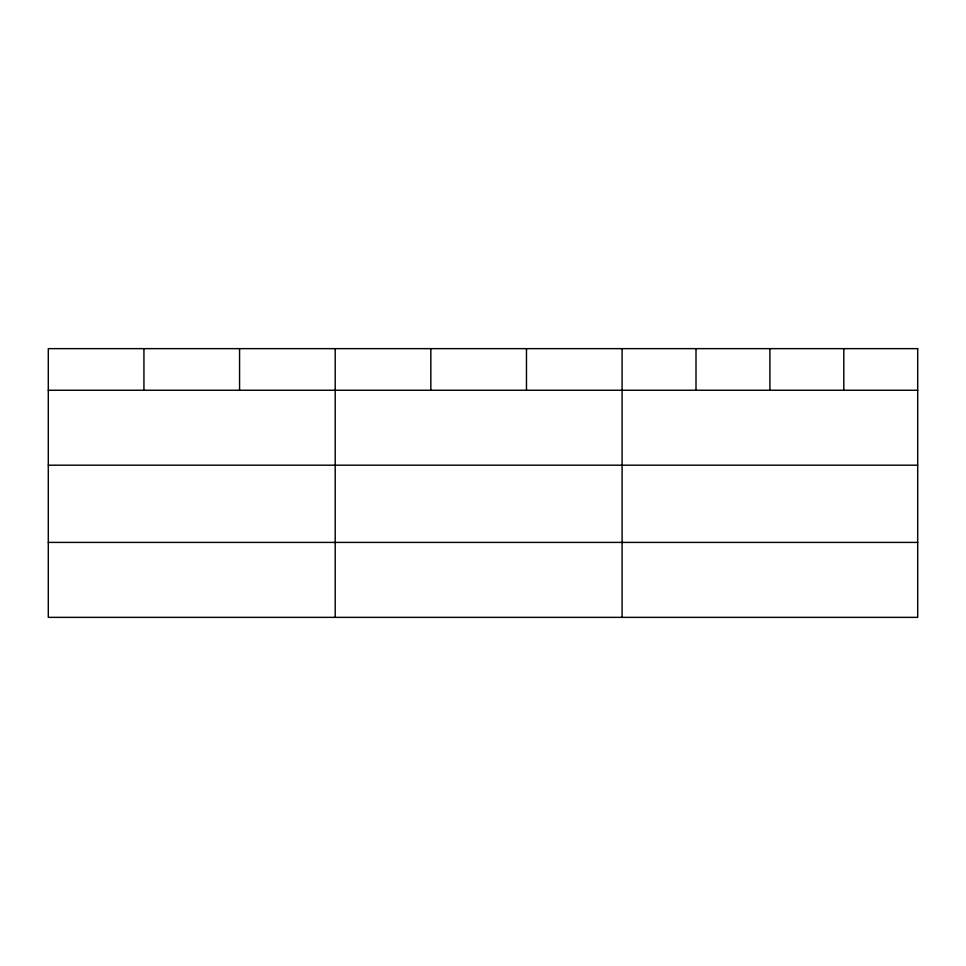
<?xml version="1.0" encoding="UTF-8"?>
<svg xmlns="http://www.w3.org/2000/svg" width="966" height="966" viewBox="0 0 966 966"><rect width="100%" height="100%" fill="white"/><g stroke="black" fill="none" stroke-linecap="round" stroke-linejoin="round"><path stroke-width="1.45" d="M48.3 390.252L917.7 390.252M48.3 465.189L917.7 465.189M48.3 542.409L917.7 542.409M843.801 348.641L843.801 390.252M769.902 348.641L769.902 390.252M696.003 348.641L696.003 390.252M622.104 348.641L622.104 617.359M526.47 348.641L526.47 390.252M430.836 348.641L430.836 390.252M335.202 348.641L335.202 617.359M239.568 348.641L239.568 390.252M143.934 348.641L143.934 390.252M917.7 348.641L48.3 348.641L48.3 617.359L917.7 617.359L917.7 348.641"/></g></svg>
